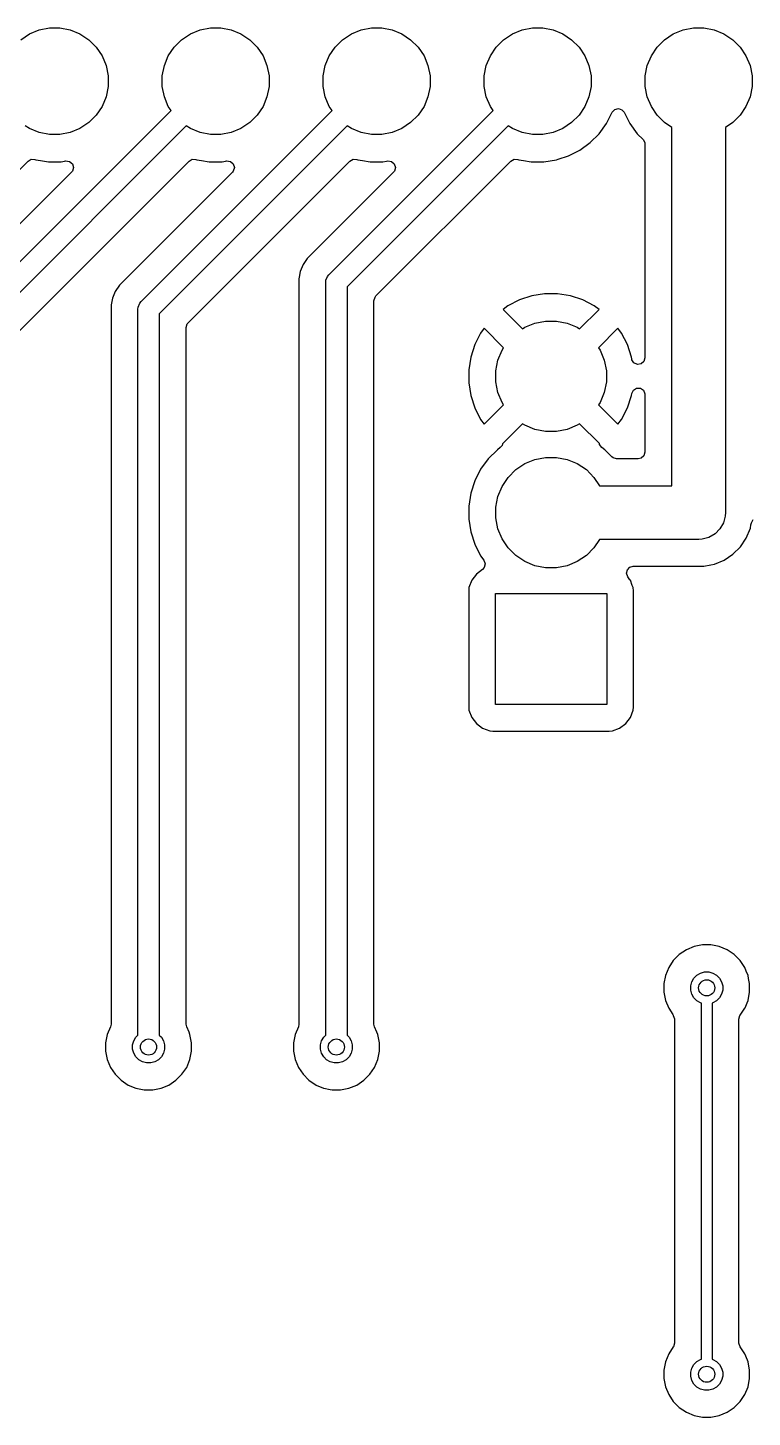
# Model space of a CAD drawing. Extents: x 2.56 to 8.39, y -5.65 to -1.26.
# Drawn here: x 7.096 to 7.628, y -2.969 to -1.949 of the extents above; entities that cross this region are included whole.
import ezdxf

# ---------------------------------------------------------------- set-up
doc = ezdxf.new("R2010")
doc.units = 0
doc.header["$MEASUREMENT"] = 0
doc.layers.add('BLACK', color=7, linetype='CONTINUOUS')

msp = doc.modelspace()

# ---------------------------------------------------------------- linework, layer by layer
at = {"layer": 'BLACK', "linetype": 'CONTINUOUS'}
for p, q in [((7.0912, -1.9578), (7.0976, -1.9535)), ((7.0976, -1.9535), (7.1047, -1.9505)), ((7.1047, -1.9505), (7.1123, -1.949)), ((7.1123, -1.949), (7.12, -1.949)), ((7.12, -1.949), (7.1276, -1.9505)), ((7.1276, -1.9505), (7.1347, -1.9535)), ((7.1347, -1.9535), (7.1411, -1.9578)), ((7.2093, -1.9578), (7.2157, -1.9535)), ((7.2157, -1.9535), (7.2228, -1.9505)), ((7.2228, -1.9505), (7.2304, -1.949)), ((7.2304, -1.949), (7.2381, -1.949)), ((7.2381, -1.949), (7.2457, -1.9505)), ((7.2457, -1.9505), (7.2528, -1.9535)), ((7.2528, -1.9535), (7.2592, -1.9578)), ((7.3274, -1.9578), (7.3338, -1.9535)), ((7.3338, -1.9535), (7.3409, -1.9505)), ((7.3409, -1.9505), (7.3485, -1.949)), ((7.3485, -1.949), (7.3562, -1.949)), ((7.3562, -1.949), (7.3638, -1.9505)), ((7.3638, -1.9505), (7.3709, -1.9535)), ((7.3709, -1.9535), (7.3773, -1.9578)), ((7.4455, -1.9578), (7.4519, -1.9535)), ((7.4519, -1.9535), (7.459, -1.9505)), ((7.459, -1.9505), (7.4666, -1.949)), ((7.4666, -1.949), (7.4743, -1.949)), ((7.4743, -1.949), (7.4819, -1.9505)), ((7.4819, -1.9505), (7.489, -1.9535)), ((7.489, -1.9535), (7.4954, -1.9578)), ((7.5636, -1.9578), (7.57, -1.9535)), ((7.57, -1.9535), (7.5772, -1.9505)), ((7.5772, -1.9505), (7.5847, -1.949)), ((7.5847, -1.949), (7.5924, -1.949)), ((7.5924, -1.949), (7.6, -1.9505)), ((7.6, -1.9505), (7.6071, -1.9535)), ((7.6071, -1.9535), (7.6136, -1.9578)), ((7.1411, -1.9578), (7.1466, -1.9632)), ((7.1466, -1.9632), (7.1509, -1.9696)), ((7.1995, -1.9696), (7.2038, -1.9632)), ((7.2038, -1.9632), (7.2093, -1.9578)), ((7.2592, -1.9578), (7.2647, -1.9632)), ((7.2647, -1.9632), (7.269, -1.9696)), ((7.3176, -1.9696), (7.3219, -1.9632)), ((7.3219, -1.9632), (7.3274, -1.9578)), ((7.3773, -1.9578), (7.3828, -1.9632)), ((7.3828, -1.9632), (7.3871, -1.9696)), ((7.4358, -1.9696), (7.44, -1.9632)), ((7.44, -1.9632), (7.4455, -1.9578)), ((7.4954, -1.9578), (7.5009, -1.9632)), ((7.5009, -1.9632), (7.5052, -1.9696)), ((7.5539, -1.9696), (7.5581, -1.9632)), ((7.5581, -1.9632), (7.5636, -1.9578)), ((7.6136, -1.9578), (7.619, -1.9632)), ((7.619, -1.9632), (7.6233, -1.9696)), ((7.1509, -1.9696), (7.1538, -1.9768)), ((7.1538, -1.9768), (7.1553, -1.9843)), ((7.1951, -1.9843), (7.1966, -1.9768)), ((7.1966, -1.9768), (7.1995, -1.9696)), ((7.269, -1.9696), (7.2719, -1.9768)), ((7.2719, -1.9768), (7.2734, -1.9843)), ((7.3132, -1.9843), (7.3147, -1.9768)), ((7.3147, -1.9768), (7.3176, -1.9696)), ((7.3871, -1.9696), (7.39, -1.9768)), ((7.39, -1.9768), (7.3915, -1.9843)), ((7.4313, -1.9843), (7.4328, -1.9768)), ((7.4328, -1.9768), (7.4358, -1.9696)), ((7.5052, -1.9696), (7.5081, -1.9768)), ((7.5081, -1.9768), (7.5097, -1.9843)), ((7.5494, -1.9843), (7.5509, -1.9768)), ((7.5509, -1.9768), (7.5539, -1.9696)), ((7.6233, -1.9696), (7.6263, -1.9768)), ((7.6263, -1.9768), (7.6278, -1.9843)), ((7.1553, -1.9843), (7.1553, -1.992)), ((7.1951, -1.992), (7.1951, -1.9843)), ((7.2734, -1.9843), (7.2734, -1.992)), ((7.3132, -1.992), (7.3132, -1.9843)), ((7.3915, -1.9843), (7.3915, -1.992)), ((7.4313, -1.992), (7.4313, -1.9843)), ((7.5097, -1.9843), (7.5097, -1.992)), ((7.5494, -1.992), (7.5494, -1.9843)), ((7.6278, -1.9843), (7.6278, -1.992)), ((7.1553, -1.992), (7.1538, -1.9996)), ((7.1966, -1.9996), (7.1951, -1.992)), ((7.2734, -1.992), (7.2719, -1.9996)), ((7.3147, -1.9996), (7.3132, -1.992)), ((7.3915, -1.992), (7.39, -1.9996)), ((7.4328, -1.9996), (7.4313, -1.992)), ((7.5097, -1.992), (7.5081, -1.9996)), ((7.5509, -1.9996), (7.5494, -1.992)), ((7.6278, -1.992), (7.6263, -1.9996)), ((7.1509, -2.0067), (7.1466, -2.0132)), ((7.1538, -1.9996), (7.1509, -2.0067)), ((7.1995, -2.0067), (7.1966, -1.9996)), ((7.2015, -2.0098), (7.1995, -2.0067)), ((7.269, -2.0067), (7.2647, -2.0132)), ((7.2719, -1.9996), (7.269, -2.0067)), ((7.3176, -2.0067), (7.3147, -1.9996)), ((7.3197, -2.0098), (7.3176, -2.0067)), ((7.3871, -2.0067), (7.3828, -2.0132)), ((7.39, -1.9996), (7.3871, -2.0067)), ((7.4358, -2.0067), (7.4328, -1.9996)), ((7.4378, -2.0098), (7.4358, -2.0067)), ((7.5052, -2.0067), (7.5009, -2.0132)), ((7.5081, -1.9996), (7.5052, -2.0067)), ((7.5271, -2.0089), (7.5297, -2.0083)), ((7.5297, -2.0083), (7.5323, -2.0092)), ((7.5539, -2.0067), (7.5509, -1.9996)), ((7.5581, -2.0132), (7.5539, -2.0067)), ((7.6233, -2.0067), (7.619, -2.0132)), ((7.6263, -1.9996), (7.6233, -2.0067)), ((7.0417, -2.1696), (7.2015, -2.0098)), ((7.1411, -2.0186), (7.1347, -2.0229)), ((7.1466, -2.0132), (7.1411, -2.0186)), ((7.1795, -2.1499), (7.3197, -2.0098)), ((7.2592, -2.0186), (7.2528, -2.0229)), ((7.2647, -2.0132), (7.2592, -2.0186)), ((7.3173, -2.1303), (7.4378, -2.0098)), ((7.3773, -2.0186), (7.3709, -2.0229)), ((7.3828, -2.0132), (7.3773, -2.0186)), ((7.4954, -2.0186), (7.489, -2.0229)), ((7.5009, -2.0132), (7.4954, -2.0186)), ((7.521, -2.0192), (7.5252, -2.0109)), ((7.5252, -2.0109), (7.5271, -2.0089)), ((7.5323, -2.0092), (7.5339, -2.0109)), ((7.5339, -2.0109), (7.5381, -2.0192)), ((7.5636, -2.0186), (7.5581, -2.0132)), ((7.5689, -2.0222), (7.5636, -2.0186)), ((7.6136, -2.0186), (7.6083, -2.0222)), ((7.619, -2.0132), (7.6136, -2.0186)), ((7.2127, -2.0209), (7.0551, -2.1785)), ((7.0976, -2.0229), (7.0946, -2.0209)), ((7.1047, -2.0259), (7.0976, -2.0229)), ((7.1123, -2.0274), (7.1047, -2.0259)), ((7.12, -2.0274), (7.1123, -2.0274)), ((7.1276, -2.0259), (7.12, -2.0274)), ((7.1347, -2.0229), (7.1276, -2.0259)), ((7.3308, -2.0209), (7.1929, -2.1588)), ((7.2157, -2.0229), (7.2127, -2.0209)), ((7.2228, -2.0259), (7.2157, -2.0229)), ((7.2304, -2.0274), (7.2228, -2.0259)), ((7.2381, -2.0274), (7.2304, -2.0274)), ((7.2457, -2.0259), (7.2381, -2.0274)), ((7.2528, -2.0229), (7.2457, -2.0259)), ((7.4489, -2.0209), (7.3307, -2.1391)), ((7.3338, -2.0229), (7.3308, -2.0209)), ((7.3409, -2.0259), (7.3338, -2.0229)), ((7.3485, -2.0274), (7.3409, -2.0259)), ((7.3562, -2.0274), (7.3485, -2.0274)), ((7.3638, -2.0259), (7.3562, -2.0274)), ((7.3709, -2.0229), (7.3638, -2.0259)), ((7.4519, -2.0229), (7.4489, -2.0209)), ((7.459, -2.0259), (7.4519, -2.0229)), ((7.4666, -2.0274), (7.459, -2.0259)), ((7.4743, -2.0274), (7.4666, -2.0274)), ((7.4819, -2.0259), (7.4743, -2.0274)), ((7.489, -2.0229), (7.4819, -2.0259)), ((7.509, -2.0332), (7.5155, -2.0267)), ((7.5155, -2.0267), (7.521, -2.0192)), ((7.5381, -2.0192), (7.5435, -2.0267)), ((7.5435, -2.0267), (7.5435, -2.0267)), ((7.5435, -2.0267), (7.5478, -2.0309)), ((7.5689, -2.285), (7.5689, -2.0222)), ((7.6083, -2.0222), (7.6083, -2.3047)), ((7.4931, -2.0429), (7.5014, -2.0387)), ((7.5014, -2.0387), (7.509, -2.0332)), ((7.5478, -2.0309), (7.5491, -2.0333)), ((7.5491, -2.0333), (7.5492, -2.0344)), ((7.5492, -2.0344), (7.5492, -2.1913)), ((6.9188, -2.2246), (7.0966, -2.0468)), ((7.0763, -2.1852), (7.2147, -2.0468)), ((7.0966, -2.0468), (7.099, -2.0454)), ((7.099, -2.0454), (7.1015, -2.0456)), ((7.1015, -2.0456), (7.1023, -2.0458)), ((7.1023, -2.0458), (7.1058, -2.0464)), ((7.1058, -2.0464), (7.1115, -2.0473)), ((7.1115, -2.0473), (7.1115, -2.0473)), ((7.1115, -2.0473), (7.1208, -2.0473)), ((7.1208, -2.0473), (7.1233, -2.0469)), ((7.1233, -2.0469), (7.1242, -2.0467)), ((7.1242, -2.0467), (7.127, -2.0471)), ((7.127, -2.0471), (7.1291, -2.0488)), ((7.1291, -2.0488), (7.1299, -2.0515)), ((7.214, -2.1655), (7.3328, -2.0468)), ((7.2147, -2.0468), (7.2171, -2.0454)), ((7.2171, -2.0454), (7.2197, -2.0456)), ((7.2197, -2.0456), (7.2204, -2.0458)), ((7.2204, -2.0458), (7.2239, -2.0464)), ((7.2239, -2.0464), (7.2296, -2.0473)), ((7.2296, -2.0473), (7.2296, -2.0473)), ((7.2296, -2.0473), (7.2389, -2.0473)), ((7.2389, -2.0473), (7.2414, -2.0469)), ((7.2414, -2.0469), (7.2423, -2.0467)), ((7.2423, -2.0467), (7.2451, -2.0471)), ((7.2451, -2.0471), (7.2472, -2.0488)), ((7.2472, -2.0488), (7.248, -2.0515)), ((7.3328, -2.0468), (7.3352, -2.0454)), ((7.3352, -2.0454), (7.3378, -2.0456)), ((7.3378, -2.0456), (7.3385, -2.0458)), ((7.3385, -2.0458), (7.342, -2.0464)), ((7.342, -2.0464), (7.3477, -2.0473)), ((7.3477, -2.0473), (7.3477, -2.0473)), ((7.3477, -2.0473), (7.357, -2.0473)), ((7.3518, -2.1458), (7.4509, -2.0468)), ((7.357, -2.0473), (7.3595, -2.0469)), ((7.3595, -2.0469), (7.3605, -2.0467)), ((7.3605, -2.0467), (7.3632, -2.0471)), ((7.3632, -2.0471), (7.3653, -2.0488)), ((7.3653, -2.0488), (7.3661, -2.0515)), ((7.4509, -2.0468), (7.4533, -2.0454)), ((7.4533, -2.0454), (7.4559, -2.0456)), ((7.4559, -2.0456), (7.4566, -2.0458)), ((7.4566, -2.0458), (7.4601, -2.0464)), ((7.4601, -2.0464), (7.4658, -2.0473)), ((7.4658, -2.0473), (7.4658, -2.0473)), ((7.4658, -2.0473), (7.4751, -2.0473)), ((7.4751, -2.0473), (7.4843, -2.0458)), ((7.4843, -2.0458), (7.4855, -2.0454)), ((7.4855, -2.0454), (7.4931, -2.0429)), ((7.1284, -2.055), (7.0258, -2.1576)), ((7.1291, -2.0541), (7.1284, -2.055)), ((7.1299, -2.0515), (7.1291, -2.0541)), ((7.2466, -2.055), (7.1636, -2.1379)), ((7.2472, -2.0541), (7.2466, -2.055)), ((7.248, -2.0515), (7.2472, -2.0541)), ((7.3647, -2.055), (7.3014, -2.1182)), ((7.3654, -2.0541), (7.3647, -2.055)), ((7.3661, -2.0515), (7.3654, -2.0541)), ((7.3014, -2.1182), (7.2984, -2.1228)), ((7.2963, -2.1278), (7.2955, -2.132)), ((7.2984, -2.1228), (7.2963, -2.1278)), ((7.2963, -2.1278), (7.2963, -2.1278)), ((7.3163, -2.1315), (7.3173, -2.1303)), ((7.1636, -2.1379), (7.1606, -2.1424)), ((7.2955, -2.132), (7.2953, -2.1331)), ((7.2953, -2.1331), (7.2953, -2.6801)), ((7.2955, -2.132), (7.2955, -2.132)), ((7.315, -2.1358), (7.3151, -2.1343)), ((7.315, -2.6882), (7.315, -2.1358)), ((7.3151, -2.1343), (7.3163, -2.1315)), ((7.3307, -2.1391), (7.3307, -2.6882)), ((7.1585, -2.1475), (7.1576, -2.1523)), ((7.1606, -2.1424), (7.1585, -2.1475)), ((7.1585, -2.1475), (7.1585, -2.1475)), ((7.1585, -2.1475), (7.1585, -2.1475)), ((7.1773, -2.154), (7.1785, -2.1511)), ((7.1785, -2.1511), (7.1795, -2.1499)), ((7.3504, -2.1493), (7.3512, -2.1466)), ((7.3504, -2.6504), (7.3504, -2.1493)), ((7.3512, -2.1466), (7.3518, -2.1458)), ((7.4571, -2.1487), (7.4486, -2.153)), ((7.4662, -2.1458), (7.4571, -2.1487)), ((7.4756, -2.1443), (7.4662, -2.1458)), ((7.4851, -2.1443), (7.4756, -2.1443)), ((7.4945, -2.1458), (7.4851, -2.1443)), ((7.5035, -2.1487), (7.4945, -2.1458)), ((7.512, -2.153), (7.5035, -2.1487)), ((7.1576, -2.1523), (7.1575, -2.1528)), ((7.1575, -2.1528), (7.1575, -2.6801)), ((7.1772, -2.1555), (7.1773, -2.154)), ((7.1772, -2.6882), (7.1772, -2.1555)), ((7.1929, -2.1588), (7.1929, -2.6882)), ((7.4486, -2.153), (7.4451, -2.1556)), ((7.4451, -2.1556), (7.4594, -2.1699)), ((7.5012, -2.1699), (7.5155, -2.1556)), ((7.5155, -2.1556), (7.512, -2.153)), ((7.5155, -2.1556), (7.5155, -2.1556)), ((7.2126, -2.169), (7.2134, -2.1663)), ((7.2126, -2.6801), (7.2126, -2.169)), ((7.2134, -2.1663), (7.214, -2.1655)), ((7.4312, -2.1695), (7.4286, -2.1731)), ((7.4455, -2.1838), (7.4312, -2.1695)), ((7.4594, -2.1699), (7.4611, -2.1688)), ((7.4611, -2.1688), (7.4685, -2.1657)), ((7.4685, -2.1657), (7.4763, -2.1642)), ((7.4763, -2.1642), (7.4843, -2.1642)), ((7.4843, -2.1642), (7.4921, -2.1657)), ((7.4921, -2.1657), (7.4995, -2.1688)), ((7.4995, -2.1688), (7.5012, -2.1699)), ((7.5294, -2.1695), (7.5151, -2.1838)), ((7.532, -2.1731), (7.5294, -2.1695)), ((7.5294, -2.1695), (7.5294, -2.1695)), ((7.4243, -2.1815), (7.4214, -2.1906)), ((7.4286, -2.1731), (7.4243, -2.1815)), ((7.5363, -2.1815), (7.532, -2.1731)), ((7.5393, -2.1906), (7.5363, -2.1815)), ((7.4214, -2.1906), (7.4199, -2.2)), ((7.4413, -2.1929), (7.4444, -2.1855)), ((7.4444, -2.1855), (7.4455, -2.1838)), ((7.5151, -2.1838), (7.5163, -2.1855)), ((7.5163, -2.1855), (7.5193, -2.1929)), ((7.5395, -2.192), (7.5393, -2.1906)), ((7.5492, -2.1913), (7.5484, -2.1939)), ((7.4199, -2.2), (7.4199, -2.2095)), ((7.4398, -2.2007), (7.4413, -2.1929)), ((7.4398, -2.2087), (7.4398, -2.2007)), ((7.5193, -2.1929), (7.5209, -2.2007)), ((7.5209, -2.2007), (7.5209, -2.2087)), ((7.5396, -2.1926), (7.5395, -2.192)), ((7.5411, -2.1949), (7.5396, -2.1926)), ((7.5436, -2.1961), (7.5411, -2.1949)), ((7.5463, -2.1957), (7.5436, -2.1961)), ((7.5484, -2.1939), (7.5463, -2.1957)), ((7.4199, -2.2095), (7.4214, -2.2189)), ((7.4413, -2.2166), (7.4398, -2.2087)), ((7.5209, -2.2087), (7.5193, -2.2166)), ((7.4214, -2.2189), (7.4243, -2.2279)), ((7.4444, -2.2239), (7.4413, -2.2166)), ((7.5193, -2.2166), (7.5163, -2.2239)), ((7.5363, -2.2279), (7.5393, -2.2189)), ((7.5393, -2.2189), (7.5395, -2.2174)), ((7.5395, -2.2174), (7.5407, -2.2149)), ((7.5407, -2.2149), (7.543, -2.2135)), ((7.543, -2.2135), (7.5458, -2.2135)), ((7.5458, -2.2135), (7.548, -2.215)), ((7.548, -2.215), (7.5492, -2.2176)), ((7.5492, -2.2176), (7.5492, -2.2182)), ((7.5492, -2.2182), (7.5492, -2.2605)), ((7.4243, -2.2279), (7.4286, -2.2364)), ((7.4312, -2.2399), (7.4455, -2.2256)), ((7.4455, -2.2256), (7.4444, -2.2239)), ((7.5163, -2.2239), (7.5151, -2.2256)), ((7.5151, -2.2256), (7.5294, -2.2399)), ((7.532, -2.2364), (7.5363, -2.2279)), ((7.4286, -2.2364), (7.4312, -2.2399)), ((7.4312, -2.2399), (7.4312, -2.2399)), ((7.4594, -2.2395), (7.4447, -2.2542)), ((7.4611, -2.2407), (7.4594, -2.2395)), ((7.4685, -2.2437), (7.4611, -2.2407)), ((7.4995, -2.2407), (7.4921, -2.2437)), ((7.5012, -2.2395), (7.4995, -2.2407)), ((7.5158, -2.2541), (7.5012, -2.2395)), ((7.5294, -2.2399), (7.532, -2.2364)), ((7.5294, -2.2399), (7.5294, -2.2399)), ((7.4763, -2.2453), (7.4685, -2.2437)), ((7.4843, -2.2453), (7.4763, -2.2453)), ((7.4921, -2.2437), (7.4843, -2.2453)), ((7.4409, -2.2586), (7.4342, -2.2653)), ((7.443, -2.2571), (7.4409, -2.2586)), ((7.4445, -2.2555), (7.443, -2.2571)), ((7.4447, -2.2542), (7.4445, -2.2555)), ((7.5159, -2.2549), (7.5158, -2.2541)), ((7.5176, -2.2571), (7.5159, -2.2549)), ((7.5197, -2.2586), (7.5176, -2.2571)), ((7.525, -2.2639), (7.5197, -2.2586)), ((7.5484, -2.2631), (7.5463, -2.2649)), ((7.5492, -2.2605), (7.5484, -2.2631)), ((7.4286, -2.273), (7.4243, -2.2815)), ((7.4342, -2.2653), (7.4286, -2.273)), ((7.4342, -2.2653), (7.4342, -2.2653)), ((7.4488, -2.2789), (7.4545, -2.2732)), ((7.4545, -2.2732), (7.4611, -2.2688)), ((7.4611, -2.2688), (7.4685, -2.2657)), ((7.4685, -2.2657), (7.4763, -2.2642)), ((7.4763, -2.2642), (7.4843, -2.2642)), ((7.4843, -2.2642), (7.4921, -2.2657)), ((7.4921, -2.2657), (7.4995, -2.2688)), ((7.4995, -2.2688), (7.5062, -2.2732)), ((7.5062, -2.2732), (7.5118, -2.2789)), ((7.5258, -2.2646), (7.525, -2.2639)), ((7.5284, -2.2653), (7.5258, -2.2646)), ((7.5443, -2.2653), (7.5284, -2.2653)), ((7.5463, -2.2649), (7.5443, -2.2653)), ((7.4243, -2.2815), (7.4214, -2.2906)), ((7.4444, -2.2855), (7.4488, -2.2789)), ((7.5118, -2.2789), (7.5159, -2.285)), ((7.4214, -2.2906), (7.4199, -2.3)), ((7.4398, -2.3007), (7.4413, -2.2929)), ((7.4413, -2.2929), (7.4444, -2.2855)), ((7.5159, -2.285), (7.5689, -2.285)), ((7.4199, -2.3), (7.4199, -2.3095)), ((7.4398, -2.3087), (7.4398, -2.3007)), ((7.4199, -2.3095), (7.4214, -2.3189)), ((7.4413, -2.3166), (7.4398, -2.3087)), ((7.6068, -2.3123), (7.6042, -2.3167)), ((7.6081, -2.3073), (7.6068, -2.3123)), ((7.6083, -2.3047), (7.6081, -2.3073)), ((7.6265, -2.3162), (7.6269, -2.3137)), ((7.6269, -2.3137), (7.6273, -2.3122)), ((7.6273, -2.3122), (7.6285, -2.3098)), ((7.4214, -2.3189), (7.4243, -2.3279)), ((7.4444, -2.3239), (7.4413, -2.3166)), ((7.4488, -2.3306), (7.4444, -2.3239)), ((7.5159, -2.3244), (7.5118, -2.3306)), ((7.5886, -2.3244), (7.5159, -2.3244)), ((7.5912, -2.3242), (7.5886, -2.3244)), ((7.5961, -2.3229), (7.5912, -2.3242)), ((7.6006, -2.3203), (7.5961, -2.3229)), ((7.6042, -2.3167), (7.6006, -2.3203)), ((7.6192, -2.3298), (7.6235, -2.3234)), ((7.6235, -2.3234), (7.6265, -2.3162)), ((7.4243, -2.3279), (7.4256, -2.3306)), ((7.4256, -2.3306), (7.4286, -2.3363)), ((7.4545, -2.3362), (7.4488, -2.3306)), ((7.5118, -2.3306), (7.5062, -2.3362)), ((7.6137, -2.3353), (7.6192, -2.3298)), ((7.4286, -2.3363), (7.4286, -2.3364)), ((7.4286, -2.3364), (7.431, -2.3397)), ((7.431, -2.3397), (7.432, -2.3423)), ((7.432, -2.3423), (7.4313, -2.345)), ((7.4611, -2.3407), (7.4545, -2.3362)), ((7.4685, -2.3437), (7.4611, -2.3407)), ((7.4763, -2.3453), (7.4685, -2.3437)), ((7.4921, -2.3437), (7.4843, -2.3453)), ((7.4995, -2.3407), (7.4921, -2.3437)), ((7.5062, -2.3362), (7.4995, -2.3407)), ((7.5363, -2.3467), (7.5382, -2.3447)), ((7.5382, -2.3447), (7.5406, -2.3441)), ((7.5406, -2.3441), (7.5925, -2.3441)), ((7.5925, -2.3441), (7.5976, -2.3431)), ((7.5976, -2.3431), (7.6001, -2.3426)), ((7.6001, -2.3426), (7.6072, -2.3396)), ((7.6072, -2.3396), (7.6137, -2.3353)), ((7.4221, -2.3544), (7.4201, -2.3597)), ((7.4255, -2.3499), (7.4221, -2.3544)), ((7.4221, -2.3544), (7.4221, -2.3544)), ((7.43, -2.3465), (7.4255, -2.3499)), ((7.4313, -2.345), (7.43, -2.3465)), ((7.4843, -2.3453), (7.4763, -2.3453)), ((7.5357, -2.3493), (7.5363, -2.3467)), ((7.5367, -2.3519), (7.5357, -2.3493)), ((7.5382, -2.354), (7.5367, -2.3519)), ((7.5385, -2.3544), (7.5382, -2.354)), ((7.5399, -2.3582), (7.5385, -2.3544)), ((7.5385, -2.3544), (7.5385, -2.3544)), ((7.4201, -2.3597), (7.4199, -2.3618)), ((7.4199, -2.3618), (7.4199, -2.3621)), ((7.4199, -2.3621), (7.4199, -2.3621)), ((7.4199, -2.3621), (7.4199, -2.4474)), ((7.4396, -2.4455), (7.4396, -2.364)), ((7.4396, -2.364), (7.5211, -2.364)), ((7.5211, -2.364), (7.5211, -2.4455)), ((7.5405, -2.3597), (7.5399, -2.3582)), ((7.5408, -2.3621), (7.5405, -2.3597)), ((7.5408, -2.4474), (7.5408, -2.3621)), ((7.5211, -2.4455), (7.4396, -2.4455)), ((7.4199, -2.4474), (7.4199, -2.4474)), ((7.4199, -2.4474), (7.4201, -2.4497)), ((7.4201, -2.4497), (7.4221, -2.455)), ((7.4221, -2.455), (7.4221, -2.455)), ((7.4221, -2.455), (7.4255, -2.4595)), ((7.5351, -2.4595), (7.5385, -2.455)), ((7.5385, -2.455), (7.5405, -2.4497)), ((7.5405, -2.4497), (7.5408, -2.4474)), ((7.4255, -2.4595), (7.4255, -2.4595)), ((7.4255, -2.4595), (7.43, -2.4629)), ((7.43, -2.4629), (7.43, -2.4629)), ((7.43, -2.4629), (7.4353, -2.4649)), ((7.4353, -2.4649), (7.4353, -2.4649)), ((7.4353, -2.4649), (7.4356, -2.465)), ((7.4356, -2.465), (7.4377, -2.4652)), ((7.4377, -2.4652), (7.5229, -2.4652)), ((7.5229, -2.4652), (7.5253, -2.4649)), ((7.5253, -2.4649), (7.5306, -2.4629)), ((7.5306, -2.4629), (7.5351, -2.4595)), ((7.5744, -2.6291), (7.57, -2.6335)), ((7.5796, -2.6256), (7.5744, -2.6291)), ((7.5744, -2.6291), (7.5744, -2.6291)), ((7.5853, -2.6232), (7.5796, -2.6256)), ((7.5796, -2.6256), (7.5796, -2.6256)), ((7.5914, -2.622), (7.5853, -2.6232)), ((7.5853, -2.6232), (7.5853, -2.6232)), ((7.5976, -2.622), (7.5914, -2.622)), ((7.5914, -2.622), (7.5914, -2.622)), ((7.6037, -2.6232), (7.5976, -2.622)), ((7.5976, -2.622), (7.5976, -2.622)), ((7.6094, -2.6256), (7.6037, -2.6232)), ((7.6037, -2.6232), (7.6037, -2.6232)), ((7.6146, -2.6291), (7.6094, -2.6256)), ((7.6094, -2.6256), (7.6094, -2.6256)), ((7.619, -2.6335), (7.6146, -2.6291)), ((7.6146, -2.6291), (7.6146, -2.6291)), ((7.5666, -2.6386), (7.5642, -2.6444)), ((7.57, -2.6335), (7.5666, -2.6386)), ((7.5666, -2.6386), (7.5666, -2.6386)), ((7.57, -2.6335), (7.57, -2.6335)), ((7.6224, -2.6386), (7.619, -2.6335)), ((7.619, -2.6335), (7.619, -2.6335)), ((7.6235, -2.6413), (7.6224, -2.6386)), ((7.6224, -2.6386), (7.6224, -2.6386)), ((7.3504, -2.6801), (7.3504, -2.6504)), ((7.5642, -2.6444), (7.563, -2.6504)), ((7.563, -2.6504), (7.563, -2.6566)), ((7.5642, -2.6444), (7.5642, -2.6444)), ((7.5828, -2.652), (7.5836, -2.649)), ((7.5836, -2.649), (7.5851, -2.6464)), ((7.5851, -2.6464), (7.5873, -2.6442)), ((7.5873, -2.6442), (7.59, -2.6426)), ((7.59, -2.6426), (7.5929, -2.6418)), ((7.5929, -2.6418), (7.596, -2.6418)), ((7.596, -2.6418), (7.599, -2.6426)), ((7.599, -2.6426), (7.6017, -2.6442)), ((7.6017, -2.6442), (7.6039, -2.6464)), ((7.6039, -2.6464), (7.6054, -2.649)), ((7.6054, -2.649), (7.6062, -2.652)), ((7.6248, -2.6444), (7.6235, -2.6413)), ((7.6252, -2.6465), (7.6248, -2.6444)), ((7.626, -2.6504), (7.6252, -2.6465)), ((7.626, -2.6566), (7.626, -2.6504)), ((7.626, -2.6504), (7.626, -2.6504)), ((7.626, -2.6504), (7.626, -2.6504)), ((7.563, -2.6566), (7.5642, -2.6627)), ((7.5828, -2.6551), (7.5828, -2.652)), ((7.5836, -2.6581), (7.5828, -2.6551)), ((7.5851, -2.6607), (7.5836, -2.6581)), ((7.5873, -2.6629), (7.5851, -2.6607)), ((7.6039, -2.6607), (7.6017, -2.6629)), ((7.6054, -2.6581), (7.6039, -2.6607)), ((7.6062, -2.6551), (7.6054, -2.6581)), ((7.6062, -2.652), (7.6062, -2.6551)), ((7.6248, -2.6627), (7.626, -2.6566)), ((7.5642, -2.6627), (7.5642, -2.6627)), ((7.5642, -2.6627), (7.5666, -2.6685)), ((7.5666, -2.6685), (7.5666, -2.6685)), ((7.5666, -2.6685), (7.5697, -2.6731)), ((7.59, -2.6645), (7.5873, -2.6629)), ((7.5906, -2.6646), (7.59, -2.6645)), ((7.5906, -2.9259), (7.5906, -2.6646)), ((7.599, -2.6645), (7.5984, -2.6646)), ((7.5984, -2.6646), (7.5984, -2.9259)), ((7.6017, -2.6629), (7.599, -2.6645)), ((7.6191, -2.6734), (7.6224, -2.6685)), ((7.6224, -2.6685), (7.6226, -2.6681)), ((7.6226, -2.6681), (7.6241, -2.6645)), ((7.6241, -2.6645), (7.6248, -2.6627)), ((7.1575, -2.6801), (7.1571, -2.682)), ((7.213, -2.682), (7.2126, -2.6801)), ((7.2953, -2.6801), (7.2949, -2.682)), ((7.3508, -2.682), (7.3504, -2.6801)), ((7.5697, -2.6731), (7.5699, -2.6734)), ((7.5699, -2.6734), (7.57, -2.6737)), ((7.57, -2.6737), (7.5708, -2.6763)), ((7.5708, -2.6763), (7.5708, -2.6764)), ((7.5708, -2.6764), (7.5708, -2.9142)), ((7.6181, -2.6764), (7.6189, -2.6737)), ((7.6181, -2.9142), (7.6181, -2.6764)), ((7.6189, -2.6737), (7.619, -2.6737)), ((7.619, -2.6737), (7.6191, -2.6734)), ((7.1547, -2.6877), (7.1535, -2.6937)), ((7.1571, -2.682), (7.1547, -2.6877)), ((7.1547, -2.6877), (7.1547, -2.6877)), ((7.1741, -2.6923), (7.1757, -2.6897)), ((7.1757, -2.6897), (7.1772, -2.6882)), ((7.1929, -2.6882), (7.1944, -2.6897)), ((7.1944, -2.6897), (7.196, -2.6923)), ((7.2147, -2.686), (7.213, -2.682)), ((7.2153, -2.6877), (7.2147, -2.686)), ((7.2161, -2.6914), (7.2153, -2.6877)), ((7.2166, -2.6937), (7.2161, -2.6914)), ((7.2925, -2.6877), (7.2913, -2.6937)), ((7.2949, -2.682), (7.2925, -2.6877)), ((7.2925, -2.6877), (7.2925, -2.6877)), ((7.3119, -2.6923), (7.3135, -2.6897)), ((7.3135, -2.6897), (7.315, -2.6882)), ((7.3307, -2.6882), (7.3322, -2.6897)), ((7.3322, -2.6897), (7.3337, -2.6923)), ((7.3525, -2.686), (7.3508, -2.682)), ((7.3531, -2.6877), (7.3525, -2.686)), ((7.3539, -2.6914), (7.3531, -2.6877)), ((7.3544, -2.6937), (7.3539, -2.6914)), ((7.1535, -2.6937), (7.1535, -2.7)), ((7.1535, -2.7), (7.1547, -2.706)), ((7.1733, -2.6953), (7.1741, -2.6923)), ((7.1733, -2.6984), (7.1733, -2.6953)), ((7.1741, -2.7014), (7.1733, -2.6984)), ((7.1757, -2.704), (7.1741, -2.7014)), ((7.196, -2.7014), (7.1944, -2.704)), ((7.196, -2.6923), (7.1967, -2.6953)), ((7.1967, -2.6984), (7.196, -2.7014)), ((7.1967, -2.6953), (7.1967, -2.6984)), ((7.2153, -2.706), (7.2166, -2.7)), ((7.2166, -2.7), (7.2166, -2.6937)), ((7.2166, -2.6937), (7.2166, -2.6937)), ((7.2166, -2.6937), (7.2166, -2.6937)), ((7.2913, -2.6937), (7.2913, -2.7)), ((7.2913, -2.7), (7.2925, -2.706)), ((7.3111, -2.6953), (7.3119, -2.6923)), ((7.3111, -2.6984), (7.3111, -2.6953)), ((7.3119, -2.7014), (7.3111, -2.6984)), ((7.3135, -2.704), (7.3119, -2.7014)), ((7.3337, -2.7014), (7.3322, -2.704)), ((7.3337, -2.6923), (7.3345, -2.6953)), ((7.3345, -2.6984), (7.3337, -2.7014)), ((7.3345, -2.6953), (7.3345, -2.6984)), ((7.3531, -2.706), (7.3544, -2.7)), ((7.3544, -2.7), (7.3544, -2.6937)), ((7.3544, -2.6937), (7.3544, -2.6937)), ((7.3544, -2.6937), (7.3544, -2.6937)), ((7.1547, -2.706), (7.1547, -2.706)), ((7.1547, -2.706), (7.1571, -2.7118)), ((7.1571, -2.7118), (7.1571, -2.7118)), ((7.1571, -2.7118), (7.1606, -2.7169)), ((7.1778, -2.7062), (7.1757, -2.704)), ((7.1805, -2.7078), (7.1778, -2.7062)), ((7.1835, -2.7086), (7.1805, -2.7078)), ((7.1866, -2.7086), (7.1835, -2.7086)), ((7.1896, -2.7078), (7.1866, -2.7086)), ((7.1922, -2.7062), (7.1896, -2.7078)), ((7.1944, -2.704), (7.1922, -2.7062)), ((7.2095, -2.7169), (7.213, -2.7118)), ((7.213, -2.7118), (7.2153, -2.706)), ((7.2925, -2.706), (7.2925, -2.706)), ((7.2925, -2.706), (7.2949, -2.7118)), ((7.2949, -2.7118), (7.2949, -2.7118)), ((7.2949, -2.7118), (7.2984, -2.7169)), ((7.3156, -2.7062), (7.3135, -2.704)), ((7.3183, -2.7078), (7.3156, -2.7062)), ((7.3213, -2.7086), (7.3183, -2.7078)), ((7.3244, -2.7086), (7.3213, -2.7086)), ((7.3274, -2.7078), (7.3244, -2.7086)), ((7.33, -2.7062), (7.3274, -2.7078)), ((7.3322, -2.704), (7.33, -2.7062)), ((7.3473, -2.7169), (7.3508, -2.7118)), ((7.3508, -2.7118), (7.3531, -2.706)), ((7.1606, -2.7169), (7.1606, -2.7169)), ((7.1606, -2.7169), (7.1649, -2.7213)), ((7.1649, -2.7213), (7.1649, -2.7213)), ((7.1649, -2.7213), (7.1701, -2.7248)), ((7.2, -2.7248), (7.2051, -2.7213)), ((7.2051, -2.7213), (7.2095, -2.7169)), ((7.2984, -2.7169), (7.2984, -2.7169)), ((7.2984, -2.7169), (7.3027, -2.7213)), ((7.3027, -2.7213), (7.3027, -2.7213)), ((7.3027, -2.7213), (7.3079, -2.7248)), ((7.3378, -2.7248), (7.3429, -2.7213)), ((7.3429, -2.7213), (7.3473, -2.7169)), ((7.1701, -2.7248), (7.1701, -2.7248)), ((7.1701, -2.7248), (7.1756, -2.727)), ((7.1756, -2.727), (7.1758, -2.7272)), ((7.1758, -2.7272), (7.1805, -2.7281)), ((7.1805, -2.7281), (7.1819, -2.7284)), ((7.1819, -2.7284), (7.1819, -2.7284)), ((7.1819, -2.7284), (7.1819, -2.7284)), ((7.1819, -2.7284), (7.1881, -2.7284)), ((7.1881, -2.7284), (7.1942, -2.7272)), ((7.1881, -2.7284), (7.1881, -2.7284)), ((7.1942, -2.7272), (7.2, -2.7248)), ((7.3079, -2.7248), (7.3079, -2.7248)), ((7.3079, -2.7248), (7.3134, -2.727)), ((7.3134, -2.727), (7.3136, -2.7272)), ((7.3136, -2.7272), (7.3183, -2.7281)), ((7.3183, -2.7281), (7.3197, -2.7284)), ((7.3197, -2.7284), (7.3197, -2.7284)), ((7.3197, -2.7284), (7.3197, -2.7284)), ((7.3197, -2.7284), (7.3259, -2.7284)), ((7.3259, -2.7284), (7.332, -2.7272)), ((7.3259, -2.7284), (7.3259, -2.7284)), ((7.332, -2.7272), (7.3378, -2.7248)), ((7.5708, -2.9142), (7.5701, -2.9168)), ((7.6181, -2.9143), (7.6181, -2.9142)), ((7.619, -2.9169), (7.6181, -2.9143)), ((7.5666, -2.9221), (7.5642, -2.9278)), ((7.57, -2.9169), (7.5666, -2.9221)), ((7.5666, -2.9221), (7.5666, -2.9221)), ((7.5701, -2.9168), (7.57, -2.9169)), ((7.59, -2.9261), (7.5906, -2.9259)), ((7.5984, -2.9259), (7.599, -2.9261)), ((7.6224, -2.9221), (7.619, -2.9169)), ((7.6243, -2.9266), (7.6224, -2.9221)), ((7.6224, -2.9221), (7.6224, -2.9221)), ((7.5642, -2.9278), (7.563, -2.9339)), ((7.563, -2.9339), (7.563, -2.9401)), ((7.5642, -2.9278), (7.5642, -2.9278)), ((7.5828, -2.9355), (7.5836, -2.9325)), ((7.5828, -2.9385), (7.5828, -2.9355)), ((7.5836, -2.9325), (7.5851, -2.9298)), ((7.5851, -2.9298), (7.5873, -2.9276)), ((7.5873, -2.9276), (7.59, -2.9261)), ((7.599, -2.9261), (7.6017, -2.9276)), ((7.6017, -2.9276), (7.6039, -2.9298)), ((7.6039, -2.9298), (7.6054, -2.9325)), ((7.6054, -2.9325), (7.6062, -2.9355)), ((7.6062, -2.9355), (7.6062, -2.9385)), ((7.6248, -2.9278), (7.6243, -2.9266)), ((7.626, -2.9339), (7.6248, -2.9278)), ((7.6248, -2.9278), (7.6248, -2.9278)), ((7.626, -2.9378), (7.626, -2.9339)), ((7.626, -2.9339), (7.626, -2.9339)), ((7.626, -2.9339), (7.626, -2.9339)), ((7.563, -2.9401), (7.5642, -2.9462)), ((7.5642, -2.9462), (7.5642, -2.9462)), ((7.5642, -2.9462), (7.5666, -2.9519)), ((7.5836, -2.9415), (7.5828, -2.9385)), ((7.5851, -2.9442), (7.5836, -2.9415)), ((7.5873, -2.9464), (7.5851, -2.9442)), ((7.59, -2.9479), (7.5873, -2.9464)), ((7.6017, -2.9464), (7.599, -2.9479)), ((7.6039, -2.9442), (7.6017, -2.9464)), ((7.6054, -2.9415), (7.6039, -2.9442)), ((7.6062, -2.9385), (7.6054, -2.9415)), ((7.6224, -2.9519), (7.6248, -2.9462)), ((7.6248, -2.9462), (7.626, -2.9401)), ((7.626, -2.9401), (7.626, -2.9378)), ((7.5666, -2.9519), (7.5666, -2.9519)), ((7.5666, -2.9519), (7.57, -2.9571)), ((7.5929, -2.9487), (7.59, -2.9479)), ((7.596, -2.9487), (7.5929, -2.9487)), ((7.599, -2.9479), (7.596, -2.9487)), ((7.619, -2.9571), (7.6224, -2.9519)), ((7.57, -2.9571), (7.57, -2.9571)), ((7.57, -2.9571), (7.5744, -2.9615)), ((7.5744, -2.9615), (7.5744, -2.9615)), ((7.5744, -2.9615), (7.5796, -2.9649)), ((7.5796, -2.9649), (7.5796, -2.9649)), ((7.5796, -2.9649), (7.5853, -2.9673)), ((7.6037, -2.9673), (7.6094, -2.9649)), ((7.6094, -2.9649), (7.6146, -2.9615)), ((7.6146, -2.9615), (7.619, -2.9571)), ((7.5853, -2.9673), (7.5853, -2.9673)), ((7.5853, -2.9673), (7.5889, -2.968)), ((7.5889, -2.968), (7.5914, -2.9685)), ((7.5914, -2.9685), (7.5914, -2.9685)), ((7.5914, -2.9685), (7.5914, -2.9685)), ((7.5914, -2.9685), (7.5976, -2.9685)), ((7.5976, -2.9685), (7.6037, -2.9673)), ((7.5976, -2.9685), (7.5976, -2.9685))]:
    msp.add_line(p, q, dxfattribs=at)
at = {"layer": 'BLACK'}
for centre in [(7.5945, -2.6535), (7.185, -2.6969), (7.3228, -2.6969), (7.5945, -2.937)]:
    msp.add_circle(centre, 0.00591, dxfattribs=at)

doc.saveas('drawing.dxf')
